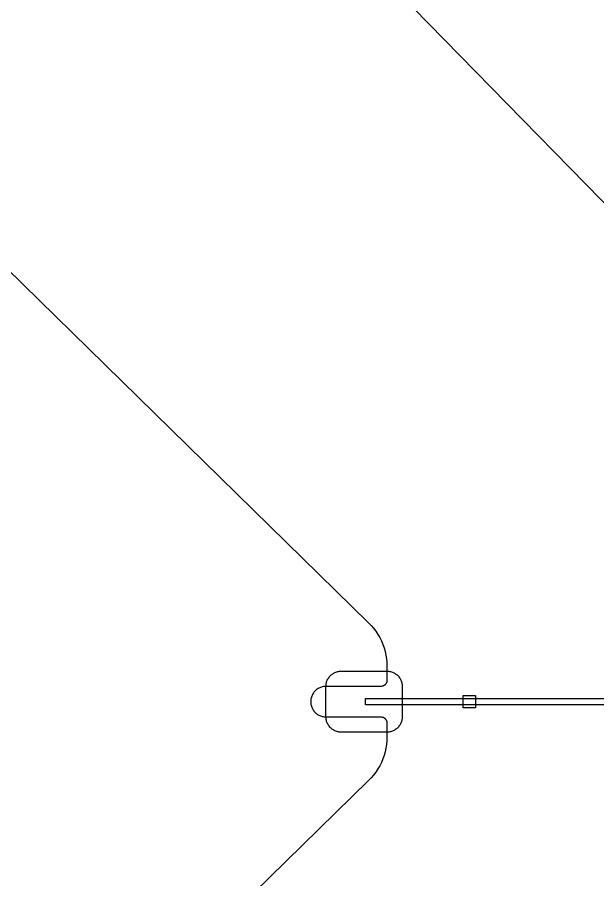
# Model space of a CAD drawing. Extents: x -550 to 354, y -1021 to 1021.
# Drawn here: x -124.1 to -28.9, y -29.2 to 112.2 of the extents above; entities that cross this region are included whole.
import ezdxf

# ---------------------------------------------------------------- set-up
doc = ezdxf.new("R2010")
doc.units = 13
doc.header["$MEASUREMENT"] = 0
for name, color, linetype in [('L1D1000', 3, 'Continuous'), ('L2D2100', 7, 'Continuous'), ('L4D1800', 1, 'Continuous'), ('L7D1800', 6, 'Continuous')]:
    doc.layers.add(name, color=color, linetype=linetype)

msp = doc.modelspace()

# ---------------------------------------------------------------- linework, layer by layer
at = {"layer": 'L1D1000'}
msp.add_lwpolyline([(-51, -1), (-51, 1), (-49, 1), (-49, -1)], close=True, dxfattribs=at)
at = {"layer": 'L2D2100'}
msp.add_lwpolyline([(-67, -0.5), (-67, 0.5), (-0.25, 0.5), (-0.25, -0.5)], close=True, dxfattribs=at)
at = {"layer": 'L4D1800'}
msp.add_lwpolyline([(-71, -5), (-71.151, -4.995), (-71.301, -4.982), (-71.451, -4.959), (-71.598, -4.927), (-71.744, -4.887), (-71.887, -4.838), (-72.026, -4.78), (-72.162, -4.714), (-72.293, -4.639), (-72.42, -4.557), (-72.542, -4.468), (-72.658, -4.371), (-72.768, -4.268), (-72.871, -4.158), (-72.968, -4.042), (-73.057, -3.92), (-73.139, -3.793), (-73.214, -3.662), (-73.28, -3.526), (-73.338, -3.387), (-73.387, -3.244), (-73.427, -3.098), (-73.459, -2.951), (-73.482, -2.801), (-73.495, -2.651), (-73.5, -2.5), (-73.5, 2.5), (-73.495, 2.651), (-73.482, 2.801), (-73.459, 2.951), (-73.427, 3.098), (-73.387, 3.244), (-73.338, 3.387), (-73.28, 3.526), (-73.214, 3.662), (-73.139, 3.793), (-73.057, 3.92), (-72.968, 4.042), (-72.871, 4.158), (-72.768, 4.268), (-72.658, 4.371), (-72.542, 4.468), (-72.42, 4.557), (-72.293, 4.639), (-72.162, 4.714), (-72.026, 4.78), (-71.887, 4.838), (-71.744, 4.887), (-71.598, 4.927), (-71.451, 4.959), (-71.301, 4.982), (-71.151, 4.995), (-71, 5), (-63.5, 5), (-63.349, 4.995), (-63.199, 4.982), (-63.049, 4.959), (-62.902, 4.927), (-62.756, 4.887), (-62.613, 4.838), (-62.474, 4.78), (-62.338, 4.714), (-62.207, 4.639), (-62.08, 4.557), (-61.958, 4.468), (-61.842, 4.371), (-61.732, 4.268), (-61.629, 4.158), (-61.532, 4.042), (-61.443, 3.92), (-61.361, 3.793), (-61.286, 3.662), (-61.22, 3.526), (-61.162, 3.387), (-61.113, 3.244), (-61.073, 3.098), (-61.041, 2.951), (-61.018, 2.801), (-61.005, 2.651), (-61, 2.5), (-61, -2.5), (-61.005, -2.651), (-61.018, -2.801), (-61.041, -2.951), (-61.073, -3.098), (-61.113, -3.244), (-61.162, -3.387), (-61.22, -3.526), (-61.286, -3.662), (-61.361, -3.793), (-61.443, -3.92), (-61.532, -4.042), (-61.629, -4.158), (-61.732, -4.268), (-61.842, -4.371), (-61.958, -4.468), (-62.08, -4.557), (-62.207, -4.639), (-62.338, -4.714), (-62.474, -4.78), (-62.613, -4.838), (-62.756, -4.887), (-62.902, -4.927), (-63.049, -4.959), (-63.199, -4.982), (-63.349, -4.995), (-63.5, -5)], close=True, dxfattribs=at)
at = {"layer": 'L7D1800'}
for points in [[(-12.941, 66.505), (-110.733, 166.423)], [(-166.423, 110.733), (-66.505, 12.941), (-66.081, 12.5), (-65.685, 12.033), (-65.317, 11.543), (-64.981, 11.032), (-64.676, 10.5), (-64.405, 9.952), (-64.168, 9.387), (-63.965, 8.809), (-63.799, 8.22), (-63.668, 7.622), (-63.575, 7.017), (-63.519, 6.407), (-63.5, 5.795), (-63.5, 3.5), (-63.502, 3.437), (-63.508, 3.375), (-63.518, 3.313), (-63.531, 3.251), (-63.549, 3.191), (-63.57, 3.132), (-63.595, 3.074), (-63.624, 3.018), (-63.656, 2.964), (-63.691, 2.912), (-63.729, 2.863), (-63.771, 2.815), (-63.815, 2.771), (-63.863, 2.729), (-63.912, 2.691), (-63.964, 2.656), (-64.018, 2.624), (-64.074, 2.595), (-64.132, 2.57), (-64.191, 2.549), (-64.251, 2.531), (-64.313, 2.518), (-64.375, 2.508), (-64.437, 2.502), (-64.5, 2.5), (-73.5, 2.5), (-73.651, 2.495), (-73.801, 2.482), (-73.951, 2.459), (-74.098, 2.427), (-74.244, 2.387), (-74.387, 2.338), (-74.526, 2.28), (-74.662, 2.214), (-74.793, 2.139), (-74.92, 2.057), (-75.042, 1.968), (-75.158, 1.871), (-75.268, 1.768), (-75.371, 1.658), (-75.468, 1.542), (-75.557, 1.42), (-75.639, 1.293), (-75.714, 1.162), (-75.78, 1.026), (-75.838, 0.887), (-75.887, 0.744), (-75.927, 0.598), (-75.959, 0.451), (-75.982, 0.301), (-75.995, 0.151), (-76, 0), (-75.995, -0.151), (-75.982, -0.301), (-75.959, -0.451), (-75.927, -0.598), (-75.887, -0.744), (-75.838, -0.887), (-75.78, -1.026), (-75.714, -1.162), (-75.639, -1.293), (-75.557, -1.42), (-75.468, -1.542), (-75.371, -1.658), (-75.268, -1.768), (-75.158, -1.871), (-75.042, -1.968), (-74.92, -2.057), (-74.793, -2.139), (-74.662, -2.214), (-74.526, -2.28), (-74.387, -2.338), (-74.244, -2.387), (-74.098, -2.427), (-73.951, -2.459), (-73.801, -2.482), (-73.651, -2.495), (-73.5, -2.5), (-64.5, -2.5), (-64.437, -2.502), (-64.375, -2.508), (-64.313, -2.518), (-64.251, -2.531), (-64.191, -2.549), (-64.132, -2.57), (-64.074, -2.595), (-64.018, -2.624), (-63.964, -2.656), (-63.912, -2.691), (-63.863, -2.729), (-63.815, -2.771), (-63.771, -2.815), (-63.729, -2.863), (-63.691, -2.912), (-63.656, -2.964), (-63.624, -3.018), (-63.595, -3.074), (-63.57, -3.132), (-63.549, -3.191), (-63.531, -3.251), (-63.518, -3.313), (-63.508, -3.375), (-63.502, -3.437), (-63.5, -3.5), (-63.5, -5.795), (-63.519, -6.407), (-63.575, -7.017), (-63.668, -7.622), (-63.799, -8.22), (-63.965, -8.809), (-64.168, -9.387), (-64.405, -9.952), (-64.676, -10.5), (-64.981, -11.032), (-65.317, -11.543), (-65.685, -12.033), (-66.081, -12.5), (-66.505, -12.941), (-166.423, -110.733)]]:
    msp.add_lwpolyline(points, dxfattribs=at)

doc.saveas('drawing.dxf')
